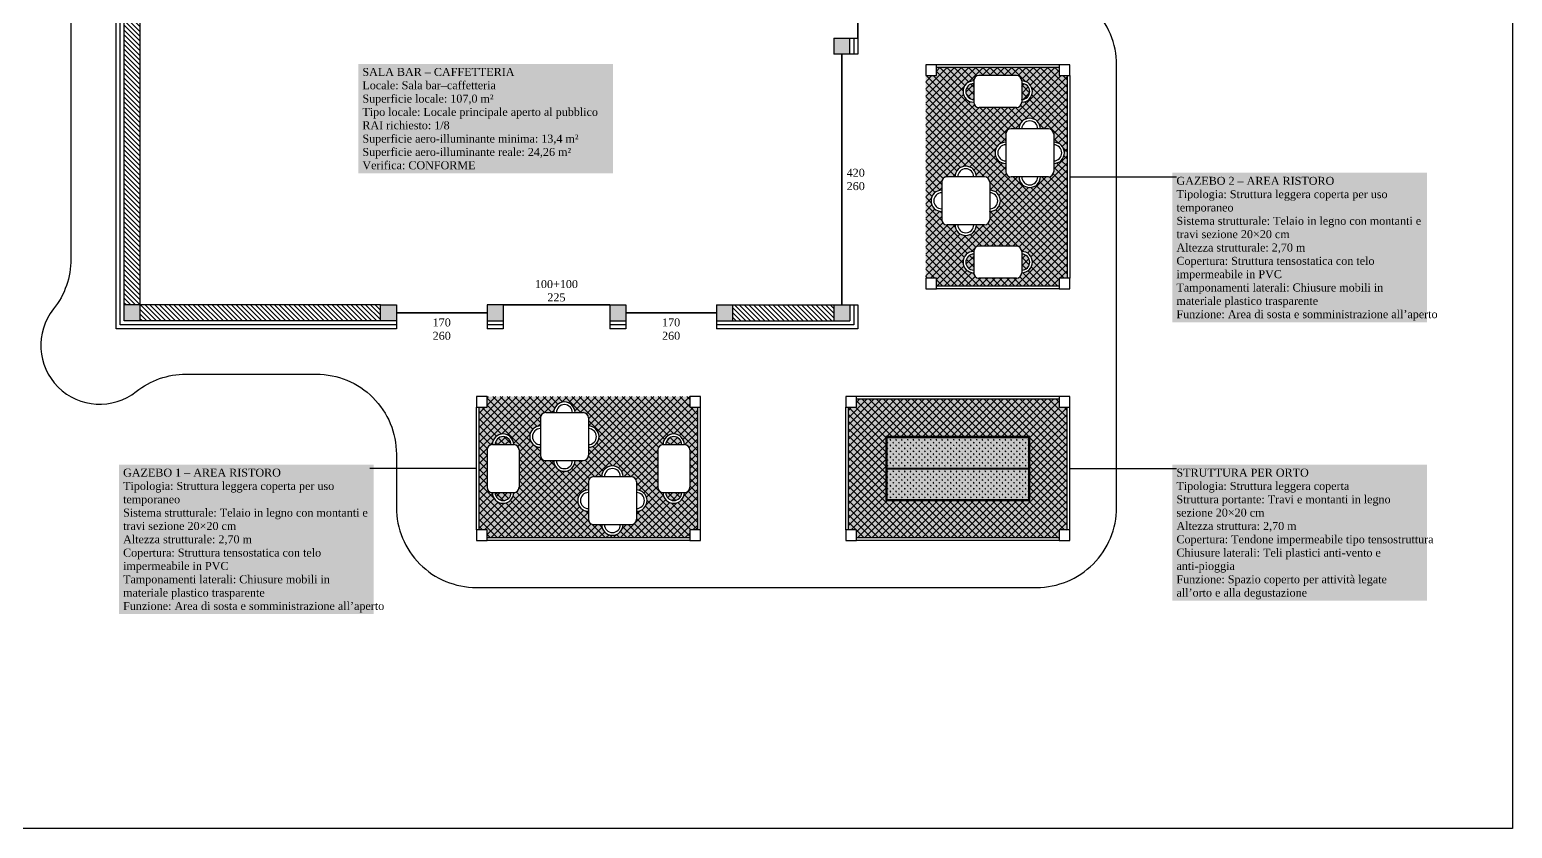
# Model space of a CAD drawing. Header units: millimetres. Extents: x 0 to 2688, y 0 to 2044.
# Drawn here: x 2610.42 to 2638.21, y 2014.14 to 2029.11 of the extents above; entities that cross this region are included whole.
import ezdxf

# ---------------------------------------------------------------- set-up
doc = ezdxf.new("R2010")
doc.units = ezdxf.units.MM
doc.linetypes.add('TRATTEGGIATA', pattern=[0.75, 0.5, -0.25])
doc.styles.get("Standard").update_dxf_attribs({"font": 'arial.ttf'})
doc.linetypes.add('ISOLAMENTO', pattern='A,0.00254,-2.54,[134,ltypeshp.shx,S=2.54,R=0,X=-2.54,Y=0],-5.08,[134,ltypeshp.shx,S=2.54,R=180,X=2.54,Y=0],-2.54', length=10.16254)
pattern_1 = [(135, (4687.97287, -403.61022), (-0.067351921, -0.067351921), []), (225, (4687.97287, -403.61022), (0.067351921, -0.067351921), [])]

msp = doc.modelspace()

# ---------------------------------------------------------------- hatches: boundary and pattern name
h = msp.add_hatch()
h.set_pattern_fill('ANSI31', color=6, scale=0.02, angle=450)
h.set_pattern_definition([(135, (153.5, 0), (-0.0449012806, -0.0449012806), [])])
h.paths.add_polyline_path([(2612.489, 2023.953), (2612.489, 2023.653), (2616.989, 2023.653), (2616.989, 2023.953)])
h.paths.add_polyline_path([(2612.189, 2029.953), (2612.189, 2023.953), (2612.489, 2023.953), (2612.489, 2029.953)])
h.paths.add_polyline_path([(2612.189, 2034.453), (2612.189, 2033.953), (2612.489, 2033.953), (2612.489, 2034.453)])
h.paths.add_polyline_path([(2612.189, 2033.653), (2612.189, 2033.553), (2612.489, 2033.553), (2612.489, 2033.653)])
h.paths.add_polyline_path([(2612.189, 2030.353), (2612.189, 2030.253), (2612.489, 2030.253), (2612.489, 2030.353)])
h.paths.add_polyline_path([(2612.489, 2030.253), (2612.489, 2029.953), (2612.589, 2029.953), (2612.589, 2030.253)])
h.paths.add_polyline_path([(2612.189, 2037.453), (2612.189, 2035.953), (2612.489, 2035.953), (2612.514, 2035.953), (2612.514, 2036.103), (2612.489, 2036.103), (2612.489, 2037.453)])
h.paths.add_polyline_path([(2612.489, 2037.753), (2612.489, 2037.453), (2613.339, 2037.453), (2613.339, 2036.103), (2613.314, 2036.103), (2613.314, 2035.953), (2613.339, 2035.953), (2613.489, 2035.953), (2613.514, 2035.953), (2613.514, 2036.103), (2613.489, 2036.103), (2613.489, 2037.453), (2614.339, 2037.453), (2614.339, 2036.103), (2614.314, 2036.103), (2614.314, 2035.953), (2614.339, 2035.953), (2614.489, 2035.953), (2614.514, 2035.953), (2614.514, 2036.103), (2614.489, 2036.103), (2614.489, 2037.453), (2615.339, 2037.453), (2615.339, 2036.103), (2615.314, 2036.103), (2615.314, 2035.953), (2615.339, 2035.953), (2615.489, 2035.953), (2615.514, 2035.953), (2615.514, 2036.103), (2615.489, 2036.103), (2615.489, 2037.453), (2616.339, 2037.453), (2616.339, 2036.103), (2616.314, 2036.103), (2616.314, 2035.953), (2616.339, 2035.953), (2616.339, 2035.303), (2617.589, 2035.303), (2617.589, 2035.453), (2616.489, 2035.453), (2616.489, 2037.453), (2616.989, 2037.453), (2616.989, 2037.753)])
h.paths.add_polyline_path([(2617.289, 2037.753), (2617.289, 2037.453), (2618.089, 2037.453), (2618.089, 2037.753)])
h.paths.add_polyline_path([(2618.689, 2037.753), (2618.689, 2035.453), (2618.589, 2035.453), (2618.589, 2035.303), (2618.689, 2035.303), (2618.689, 2032.203), (2618.989, 2032.203), (2618.989, 2032.303), (2619.989, 2032.303), (2619.989, 2029.953), (2620.139, 2029.953), (2620.139, 2032.303), (2623.289, 2032.303), (2623.289, 2033.653), (2622.989, 2033.653), (2622.989, 2032.453), (2620.489, 2032.453), (2620.489, 2032.478), (2620.339, 2032.478), (2620.339, 2032.453), (2618.989, 2032.453), (2618.989, 2033.303), (2620.339, 2033.303), (2620.339, 2033.278), (2620.489, 2033.278), (2620.489, 2033.478), (2620.339, 2033.478), (2620.339, 2033.453), (2618.989, 2033.453), (2618.989, 2034.303), (2620.339, 2034.303), (2620.339, 2034.278), (2620.489, 2034.278), (2620.489, 2034.478), (2620.339, 2034.478), (2620.339, 2034.453), (2618.989, 2034.453), (2618.989, 2035.303), (2620.339, 2035.303), (2620.339, 2035.278), (2620.489, 2035.278), (2620.489, 2035.303), (2621.139, 2035.303), (2621.139, 2036.353), (2620.989, 2036.353), (2620.989, 2035.453), (2618.989, 2035.453), (2618.989, 2037.753)])
h.paths.add_polyline_path([(2622.989, 2036.353), (2622.989, 2033.953), (2623.289, 2033.953), (2623.289, 2036.353)], flags=17)
h.paths.add_polyline_path([(2625.489, 2037.453), (2625.489, 2033.953), (2625.789, 2033.953), (2625.789, 2037.453)])
h.paths.add_polyline_path([(2625.489, 2033.653), (2625.489, 2030.253), (2625.789, 2030.253), (2625.789, 2033.653)])
h.paths.add_polyline_path([(2623.589, 2023.953), (2623.589, 2023.653), (2625.489, 2023.653), (2625.489, 2023.953)])
h.paths.add_polyline_path([(2618.689, 2031.203), (2618.689, 2030.253), (2617.689, 2030.253), (2617.689, 2033.953), (2617.289, 2033.953), (2617.289, 2033.653), (2617.539, 2033.653), (2617.539, 2030.253), (2617.289, 2030.253), (2617.289, 2029.953), (2618.989, 2029.953), (2618.989, 2031.203)])
h.paths.add_polyline_path([(2613.589, 2030.253), (2613.589, 2029.953), (2616.989, 2029.953), (2616.989, 2030.253)])
h.paths.add_polyline_path([(2612.489, 2033.953), (2612.489, 2033.653), (2616.989, 2033.653), (2616.989, 2033.953)])
h = msp.add_hatch(color=6)
h.dxf.hatch_style = 1
h.paths.add_polyline_path([(2619.289, 2023.953), (2618.989, 2023.953), (2618.989, 2023.653), (2619.289, 2023.653)])
h.paths.add_polyline_path([(2621.289, 2023.953), (2621.289, 2023.653), (2621.589, 2023.653), (2621.589, 2023.953)])
h.paths.add_polyline_path([(2625.789, 2023.953), (2625.489, 2023.953), (2625.489, 2023.653), (2625.789, 2023.653)])
h.paths.add_polyline_path([(2623.589, 2023.653), (2623.589, 2023.953), (2623.289, 2023.953), (2623.289, 2023.653)])
h.paths.add_polyline_path([(2625.789, 2028.653), (2625.789, 2028.953), (2625.489, 2028.953), (2625.489, 2028.653)])
h.paths.add_polyline_path([(2623.289, 2030.253), (2622.989, 2030.253), (2622.989, 2029.953), (2623.289, 2029.953)])
h.paths.add_polyline_path([(2625.789, 2030.253), (2625.489, 2030.253), (2625.489, 2029.953), (2625.789, 2029.953)])
h.paths.add_polyline_path([(2625.489, 2033.953), (2625.489, 2033.653), (2625.789, 2033.653), (2625.789, 2033.953)])
h.paths.add_polyline_path([(2625.489, 2037.453), (2625.789, 2037.453), (2625.789, 2037.753), (2625.489, 2037.753)])
h.paths.add_polyline_path([(2623.289, 2037.753), (2622.989, 2037.753), (2622.989, 2037.453), (2623.289, 2037.453)])
h.paths.add_polyline_path([(2617.289, 2037.753), (2616.989, 2037.753), (2616.989, 2037.453), (2617.063, 2037.453), (2617.289, 2037.453)])
h.paths.add_polyline_path([(2617.289, 2033.953), (2616.989, 2033.953), (2616.989, 2033.653), (2617.289, 2033.653)])
h.paths.add_polyline_path([(2616.989, 2029.953), (2617.289, 2029.953), (2617.289, 2030.253), (2616.989, 2030.253)])
h.paths.add_polyline_path([(2612.489, 2033.953), (2612.189, 2033.953), (2612.189, 2033.653), (2612.489, 2033.653)])
h.paths.add_polyline_path([(2612.189, 2030.253), (2612.189, 2029.953), (2612.489, 2029.953), (2612.489, 2030.253)])
h.paths.add_polyline_path([(2612.489, 2037.453), (2612.489, 2037.753), (2612.189, 2037.753), (2612.189, 2037.453)])
h.paths.add_polyline_path([(2612.189, 2023.653), (2612.489, 2023.653), (2612.489, 2023.953), (2612.189, 2023.953)])
h.paths.add_polyline_path([(2617.289, 2023.653), (2617.289, 2023.953), (2616.989, 2023.953), (2616.989, 2023.653)])
at = {"true_color": 0xa19f8c, "transparency": 33554564}
h = msp.add_hatch(color=253, dxfattribs=at)
h.paths.add_polyline_path([(2627.411, 2028.403), (2627.411, 2028.253), (2627.211, 2028.253), (2627.211, 2024.453), (2627.411, 2024.453), (2627.411, 2024.303), (2629.711, 2024.303), (2629.711, 2024.453), (2629.861, 2024.453), (2629.861, 2028.253), (2629.711, 2028.253), (2629.711, 2028.403)])
h.paths.add_polyline_path([(2629.011, 2024.953, -1), (2629.011, 2024.553, -0.414214), (2628.911, 2024.453), (2628.211, 2024.453, -0.414214), (2628.111, 2024.553, -1), (2628.111, 2024.953, -0.414214), (2628.211, 2025.053), (2628.911, 2025.053, -0.414214)], flags=16)
h.paths.add_polyline_path([(2629.011, 2024.903, -1), (2629.011, 2024.603)], flags=0)
h.paths.add_polyline_path([(2628.961, 2026.353), (2628.811, 2026.353, -0.414214), (2628.711, 2026.453), (2628.711, 2026.603, -1), (2628.711, 2027.003), (2628.711, 2027.153, -0.414214), (2628.811, 2027.253), (2628.961, 2027.253, -1), (2629.361, 2027.253), (2629.511, 2027.253, -0.414214), (2629.611, 2027.153), (2629.611, 2027.003, -1), (2629.611, 2026.603), (2629.611, 2026.453, -0.414214), (2629.511, 2026.353), (2629.361, 2026.353, -1)], flags=16)
h.paths.add_polyline_path([(2628.411, 2025.703), (2628.411, 2025.553, -0.414214), (2628.311, 2025.453), (2628.161, 2025.453, -1), (2627.761, 2025.453), (2627.611, 2025.453, -0.414214), (2627.511, 2025.553), (2627.511, 2025.703, -1), (2627.511, 2026.103), (2627.511, 2026.253, -0.414214), (2627.611, 2026.353), (2627.761, 2026.353, -1), (2628.161, 2026.353), (2628.311, 2026.353, -0.414214), (2628.411, 2026.253), (2628.411, 2026.103, -1)], flags=16)
h.paths.add_polyline_path([(2628.111, 2024.603, -1), (2628.111, 2024.903)], flags=0)
h.paths.add_polyline_path([(2628.911, 2027.653), (2628.211, 2027.653, -0.414214), (2628.111, 2027.753, -1), (2628.111, 2028.153, -0.414214), (2628.211, 2028.253), (2628.911, 2028.253, -0.414214), (2629.011, 2028.153, -1), (2629.011, 2027.753, -0.414214)], flags=16)
h.paths.add_polyline_path([(2629.011, 2028.103, -1), (2629.011, 2027.803)], flags=0)
h.paths.add_polyline_path([(2628.111, 2027.803, -1), (2628.111, 2028.103)], flags=0)
at = {"true_color": 0xffffff, "transparency": 33554687}
h = msp.add_hatch(dxfattribs=at)
h.set_pattern_fill('ANSI37', scale=0.03, angle=90, style=0)
h.set_pattern_definition(pattern_1)
h.paths.add_polyline_path([(2629.711, 2028.253), (2629.711, 2028.403), (2627.411, 2028.403), (2627.411, 2028.253), (2627.211, 2028.253), (2627.211, 2024.453), (2627.411, 2024.453), (2627.411, 2024.303), (2629.711, 2024.303), (2629.711, 2024.453), (2629.861, 2024.453), (2629.861, 2028.253)])
h.paths.add_polyline_path([(2628.961, 2026.353), (2628.811, 2026.353, -0.414214), (2628.711, 2026.453), (2628.711, 2026.603, -1), (2628.711, 2027.003), (2628.711, 2027.153, -0.414214), (2628.811, 2027.253), (2628.961, 2027.253, -1), (2629.361, 2027.253), (2629.511, 2027.253, -0.414214), (2629.611, 2027.153), (2629.611, 2027.003, -1), (2629.611, 2026.603), (2629.611, 2026.453, -0.414214), (2629.511, 2026.353), (2629.361, 2026.353, -1)], flags=16)
h.paths.add_polyline_path([(2629.011, 2024.553, -0.414214), (2628.911, 2024.453), (2628.211, 2024.453, -0.414214), (2628.111, 2024.553, -1), (2628.111, 2024.953, -0.414214), (2628.211, 2025.053), (2628.911, 2025.053, -0.414214), (2629.011, 2024.953, -1)], flags=16)
h.paths.add_polyline_path([(2629.011, 2024.603), (2629.011, 2024.903, -1)], flags=0)
h.paths.add_polyline_path([(2628.411, 2025.703), (2628.411, 2025.553, -0.414214), (2628.311, 2025.453), (2628.161, 2025.453, -1), (2627.761, 2025.453), (2627.611, 2025.453, -0.414214), (2627.511, 2025.553), (2627.511, 2025.703, -1), (2627.511, 2026.103), (2627.511, 2026.253, -0.414214), (2627.611, 2026.353), (2627.761, 2026.353, -1), (2628.161, 2026.353), (2628.311, 2026.353, -0.414214), (2628.411, 2026.253), (2628.411, 2026.103, -1)], flags=16)
h.paths.add_polyline_path([(2628.111, 2024.603, -1), (2628.111, 2024.903)], flags=0)
h.paths.add_polyline_path([(2628.911, 2027.653), (2628.211, 2027.653, -0.414214), (2628.111, 2027.753, -1), (2628.111, 2028.153, -0.414214), (2628.211, 2028.253), (2628.911, 2028.253, -0.414214), (2629.011, 2028.153, -1), (2629.011, 2027.753, -0.414214)], flags=16)
h.paths.add_polyline_path([(2629.011, 2028.103, -1), (2629.011, 2027.803)], flags=0)
h.paths.add_polyline_path([(2628.111, 2027.803, -1), (2628.111, 2028.103)], flags=0)
h = msp.add_hatch(color=7, dxfattribs=at)
h.paths.add_polyline_path([(2629.011, 2024.903), (2629.011, 2024.603, 1)])
h.paths.add_polyline_path([(2628.111, 2024.603), (2628.111, 2024.903, 1)])
h.paths.add_polyline_path([(2628.111, 2027.803), (2628.111, 2028.103, 1)])
h.paths.add_polyline_path([(2629.011, 2027.803, 1), (2629.011, 2028.103)])
at = {"true_color": 0xa19f8c, "transparency": 33554564}
h = msp.add_hatch(color=253, dxfattribs=at)
h.paths.add_polyline_path([(2618.989, 2022.231), (2618.989, 2022.031), (2618.839, 2022.031), (2618.839, 2019.731), (2618.989, 2019.731), (2618.989, 2019.581), (2622.789, 2019.581), (2622.789, 2019.731), (2622.939, 2019.731), (2622.939, 2022.031), (2622.789, 2022.031), (2622.789, 2022.231)])
h.paths.add_polyline_path([(2621.539, 2020.731), (2621.689, 2020.731, -0.414214), (2621.789, 2020.631), (2621.789, 2020.481, -1), (2621.789, 2020.081), (2621.789, 2019.931, -0.414214), (2621.689, 2019.831), (2621.539, 2019.831, -1), (2621.139, 2019.831), (2620.989, 2019.831, -0.414214), (2620.889, 2019.931), (2620.889, 2020.081, -1), (2620.889, 2020.481), (2620.889, 2020.631, -0.414214), (2620.989, 2020.731), (2621.139, 2020.731, -1)], flags=16)
h.paths.add_polyline_path([(2620.889, 2021.281), (2620.889, 2021.131, -0.414214), (2620.789, 2021.031), (2620.639, 2021.031, -1), (2620.239, 2021.031), (2620.089, 2021.031, -0.414214), (2619.989, 2021.131), (2619.989, 2021.281, -1), (2619.989, 2021.681), (2619.989, 2021.831, -0.414214), (2620.089, 2021.931), (2620.239, 2021.931, -1), (2620.639, 2021.931), (2620.789, 2021.931, -0.414214), (2620.889, 2021.831), (2620.889, 2021.681, -1)], flags=16)
h.paths.add_polyline_path([(2622.189, 2021.231, -0.414214), (2622.289, 2021.331, -1), (2622.689, 2021.331, -0.414214), (2622.789, 2021.231), (2622.789, 2020.531, -0.414214), (2622.689, 2020.431, -1), (2622.289, 2020.431, -0.414214), (2622.189, 2020.531)], flags=16)
h.paths.add_polyline_path([(2622.339, 2021.331, -1), (2622.639, 2021.331)], flags=0)
h.paths.add_polyline_path([(2622.639, 2020.431, -1), (2622.339, 2020.431)], flags=0)
h.paths.add_polyline_path([(2619.589, 2020.531, -0.414214), (2619.489, 2020.431, -1), (2619.089, 2020.431, -0.414214), (2618.989, 2020.531), (2618.989, 2021.231, -0.414214), (2619.089, 2021.331, -1), (2619.489, 2021.331, -0.414214), (2619.589, 2021.231)], flags=16)
h.paths.add_polyline_path([(2619.139, 2021.331, -1), (2619.439, 2021.331)], flags=0)
h.paths.add_polyline_path([(2619.439, 2020.431, -1), (2619.139, 2020.431)], flags=0)
at = {"true_color": 0xffffff, "transparency": 33554687}
h = msp.add_hatch(dxfattribs=at)
h.set_pattern_fill('ANSI37', scale=0.03, angle=90, style=0)
h.set_pattern_definition(pattern_1)
h.paths.add_polyline_path([(2618.989, 2022.231), (2618.989, 2022.031), (2618.839, 2022.031), (2618.839, 2019.731), (2618.989, 2019.731), (2618.989, 2019.581), (2622.789, 2019.581), (2622.789, 2019.731), (2622.939, 2019.731), (2622.939, 2022.031), (2622.789, 2022.031), (2622.789, 2022.231)])
h.paths.add_polyline_path([(2620.889, 2021.281), (2620.889, 2021.131, -0.414214), (2620.789, 2021.031), (2620.639, 2021.031, -1), (2620.239, 2021.031), (2620.089, 2021.031, -0.414214), (2619.989, 2021.131), (2619.989, 2021.281, -1), (2619.989, 2021.681), (2619.989, 2021.831, -0.414214), (2620.089, 2021.931), (2620.239, 2021.931, -1), (2620.639, 2021.931), (2620.789, 2021.931, -0.414214), (2620.889, 2021.831), (2620.889, 2021.681, -1)], flags=16)
h.paths.add_polyline_path([(2622.289, 2021.331, -1), (2622.689, 2021.331, -0.414214), (2622.789, 2021.231), (2622.789, 2020.531, -0.414214), (2622.689, 2020.431, -1), (2622.289, 2020.431, -0.414214), (2622.189, 2020.531), (2622.189, 2021.231, -0.414214)], flags=16)
h.paths.add_polyline_path([(2622.339, 2021.331, -1), (2622.639, 2021.331)], flags=0)
h.paths.add_polyline_path([(2621.539, 2020.731), (2621.689, 2020.731, -0.414214), (2621.789, 2020.631), (2621.789, 2020.481, -1), (2621.789, 2020.081), (2621.789, 2019.931, -0.414214), (2621.689, 2019.831), (2621.539, 2019.831, -1), (2621.139, 2019.831), (2620.989, 2019.831, -0.414214), (2620.889, 2019.931), (2620.889, 2020.081, -1), (2620.889, 2020.481), (2620.889, 2020.631, -0.414214), (2620.989, 2020.731), (2621.139, 2020.731, -1)], flags=16)
h.paths.add_polyline_path([(2622.639, 2020.431, -1), (2622.339, 2020.431)], flags=0)
h.paths.add_polyline_path([(2619.589, 2021.231), (2619.589, 2020.531, -0.414214), (2619.489, 2020.431, -1), (2619.089, 2020.431, -0.414214), (2618.989, 2020.531), (2618.989, 2021.231, -0.414214), (2619.089, 2021.331, -1), (2619.489, 2021.331, -0.414214)], flags=16)
h.paths.add_polyline_path([(2619.139, 2021.331, -1), (2619.439, 2021.331)], flags=0)
h.paths.add_polyline_path([(2619.439, 2020.431, -1), (2619.139, 2020.431)], flags=0)
at = {"true_color": 0xa19f8c, "transparency": 33554564}
h = msp.add_hatch(color=253, dxfattribs=at)
h.paths.add_polyline_path([(2629.711, 2019.581), (2629.711, 2019.731), (2629.861, 2019.731), (2629.861, 2022.031), (2629.711, 2022.031), (2629.711, 2022.181), (2625.911, 2022.181), (2625.911, 2022.031), (2625.761, 2022.031), (2625.761, 2019.731), (2625.911, 2019.731), (2625.911, 2019.581)])
h.paths.add_polyline_path([(2626.461, 2021.481), (2626.461, 2020.281), (2629.161, 2020.281), (2629.161, 2021.481)], flags=16)
at = {"true_color": 0xffffff, "transparency": 33554687}
h = msp.add_hatch(dxfattribs=at)
h.set_pattern_fill('ANSI37', scale=0.03, angle=90, style=0)
h.set_pattern_definition(pattern_1)
h.paths.add_polyline_path([(2625.911, 2022.181), (2625.911, 2022.031), (2625.761, 2022.031), (2625.761, 2019.731), (2625.911, 2019.731), (2625.911, 2019.581), (2629.711, 2019.581), (2629.711, 2019.731), (2629.861, 2019.731), (2629.861, 2022.031), (2629.711, 2022.031), (2629.711, 2022.181)])
h.paths.add_polyline_path([(2629.161, 2020.281), (2629.161, 2021.481), (2626.461, 2021.481), (2626.461, 2020.281)], flags=16)
at = {"true_color": 0xffffff, "transparency": 33554661}
h = msp.add_hatch(color=7, dxfattribs=at)
h.paths.add_polyline_path([(2619.139, 2020.431, 1), (2619.439, 2020.431)])
h.paths.add_polyline_path([(2619.439, 2021.331, 1), (2619.139, 2021.331)])
h.paths.add_polyline_path([(2622.339, 2021.331), (2622.639, 2021.331, 1)])
h.paths.add_polyline_path([(2622.339, 2020.431, 1), (2622.639, 2020.431)])
at = {"true_color": 0xc8dfa5, "transparency": 33554687}
h = msp.add_hatch(color=9, dxfattribs=at)
h.paths.add_polyline_path([(2626.461, 2020.281), (2629.161, 2020.281), (2629.161, 2021.481), (2626.461, 2021.481)])
h.paths.add_polyline_path([(2626.481, 2020.891), (2629.141, 2020.891), (2629.141, 2021.461), (2626.481, 2021.461)], flags=16)
h.paths.add_polyline_path([(2626.481, 2020.301), (2629.141, 2020.301), (2629.141, 2020.871), (2626.481, 2020.871)], flags=16)
at = {"transparency": 33554687}
h = msp.add_hatch(color=26, dxfattribs=at)
h.paths.add_polyline_path([(2626.481, 2020.871), (2626.481, 2020.301), (2629.141, 2020.301), (2629.141, 2020.871)])
h.paths.add_polyline_path([(2626.481, 2021.461), (2626.481, 2020.891), (2629.141, 2020.891), (2629.141, 2021.461)])
at = {"true_color": 0x83b13e, "transparency": 33554687}
h = msp.add_hatch(dxfattribs=at)
h.set_pattern_fill('GRASS', color=65, scale=0.003, angle=90, style=0)
h.set_pattern_definition([(180, (153.5, 0), (-0.0538815367, -0.0538815367), [0.0142875, -0.0934755734]), (135, (153.5, 0), (-0.0538815367, -0.0538815367), [0.0142875, -0.0619125]), (225, (153.5, 0), (0.0538815367, -0.0538815367), [0.0142875, -0.0619125])])
h.paths.add_polyline_path([(2626.481, 2020.871), (2626.481, 2020.301), (2629.141, 2020.301), (2629.141, 2020.871)])
h.paths.add_polyline_path([(2629.141, 2020.891), (2629.141, 2021.461), (2626.481, 2021.461), (2626.481, 2020.891)])

# ---------------------------------------------------------------- linework, layer by layer
for p, q in [((2612.189, 2023.953), (2612.189, 2030.353)), ((2612.489, 2023.953), (2612.489, 2029.953)), ((2625.489, 2028.953), (2625.939, 2028.953)), ((2625.489, 2028.953), (2625.489, 2028.653)), ((2625.789, 2028.653), (2625.789, 2028.953)), ((2625.939, 2028.653), (2625.489, 2028.653)), ((2627.411, 2028.453), (2627.211, 2028.453)), ((2627.211, 2028.453), (2627.211, 2028.253)), ((2627.211, 2028.253), (2627.411, 2028.253)), ((2627.411, 2028.253), (2627.411, 2028.453)), ((2628.911, 2028.253), (2628.211, 2028.253)), ((2629.911, 2028.453), (2629.711, 2028.453)), ((2629.711, 2028.453), (2629.711, 2028.253)), ((2629.711, 2028.253), (2629.911, 2028.253)), ((2629.911, 2028.253), (2629.911, 2028.453)), ((2628.111, 2028.153), (2628.111, 2027.753)), ((2629.011, 2028.153), (2629.011, 2027.753)), ((2628.911, 2027.653), (2628.211, 2027.653)), ((2628.711, 2027.153), (2628.711, 2026.453)), ((2629.511, 2027.253), (2628.811, 2027.253)), ((2629.611, 2027.153), (2629.611, 2026.453)), ((2628.311, 2026.353), (2627.611, 2026.353)), ((2629.511, 2026.353), (2628.811, 2026.353)), ((2629.911, 2026.353), (2631.911, 2026.353)), ((2627.511, 2026.253), (2627.511, 2025.553)), ((2628.411, 2026.253), (2628.411, 2025.553)), ((2628.311, 2025.453), (2627.611, 2025.453)), ((2628.111, 2024.953), (2628.111, 2024.553)), ((2628.911, 2025.053), (2628.211, 2025.053)), ((2629.011, 2024.953), (2629.011, 2024.553)), ((2627.411, 2024.453), (2627.211, 2024.453)), ((2627.211, 2024.453), (2627.211, 2024.253)), ((2627.411, 2024.253), (2627.411, 2024.453)), ((2628.911, 2024.453), (2628.211, 2024.453)), ((2629.911, 2024.453), (2629.711, 2024.453)), ((2629.711, 2024.453), (2629.711, 2024.253)), ((2629.911, 2024.253), (2629.911, 2024.453)), ((2627.211, 2024.253), (2627.411, 2024.253)), ((2629.711, 2024.253), (2629.911, 2024.253)), ((2612.189, 2023.653), (2612.189, 2023.953)), ((2612.489, 2023.953), (2612.189, 2023.953)), ((2612.489, 2023.653), (2612.489, 2023.953)), ((2616.989, 2023.953), (2612.489, 2023.953)), ((2616.989, 2023.653), (2616.989, 2023.953)), ((2616.989, 2023.953), (2617.289, 2023.953)), ((2617.289, 2023.953), (2617.289, 2023.503)), ((2618.989, 2023.953), (2618.989, 2023.503)), ((2619.289, 2023.953), (2618.989, 2023.953)), ((2619.289, 2023.953), (2619.289, 2023.503)), ((2621.289, 2023.953), (2619.289, 2023.953)), ((2621.289, 2023.953), (2621.289, 2023.503)), ((2621.289, 2023.953), (2621.589, 2023.953)), ((2621.589, 2023.953), (2621.589, 2023.503)), ((2623.289, 2023.953), (2625.939, 2023.953)), ((2623.289, 2023.953), (2623.289, 2023.503)), ((2623.589, 2023.953), (2623.589, 2023.653)), ((2625.489, 2023.953), (2625.489, 2023.653)), ((2625.789, 2023.953), (2625.789, 2023.653)), ((2617.289, 2023.653), (2612.189, 2023.653)), ((2618.989, 2023.653), (2619.289, 2023.653)), ((2621.289, 2023.653), (2621.589, 2023.653)), ((2623.289, 2023.653), (2625.789, 2023.653)), ((2618.989, 2022.231), (2618.789, 2022.231)), ((2618.789, 2022.231), (2618.789, 2022.031)), ((2618.989, 2022.031), (2618.989, 2022.231)), ((2622.989, 2022.231), (2622.789, 2022.231)), ((2622.789, 2022.231), (2622.789, 2022.031)), ((2622.989, 2022.031), (2622.989, 2022.231)), ((2625.911, 2022.231), (2625.711, 2022.231)), ((2625.711, 2022.231), (2625.711, 2022.031)), ((2625.911, 2022.031), (2625.911, 2022.231)), ((2629.911, 2022.231), (2629.711, 2022.231)), ((2629.711, 2022.231), (2629.711, 2022.031)), ((2629.911, 2022.031), (2629.911, 2022.231)), ((2618.789, 2022.031), (2618.989, 2022.031)), ((2618.789, 2019.731), (2618.789, 2022.031)), ((2619.989, 2021.831), (2619.989, 2021.131)), ((2620.089, 2021.931), (2620.789, 2021.931)), ((2620.889, 2021.831), (2620.889, 2021.131)), ((2622.789, 2022.031), (2622.989, 2022.031)), ((2625.711, 2022.031), (2625.911, 2022.031)), ((2625.711, 2019.731), (2625.711, 2022.031)), ((2629.711, 2022.031), (2629.911, 2022.031)), ((2619.089, 2021.331), (2619.489, 2021.331)), ((2622.289, 2021.331), (2622.689, 2021.331)), ((2618.989, 2021.231), (2618.989, 2020.531)), ((2619.589, 2021.231), (2619.589, 2020.531)), ((2620.089, 2021.031), (2620.789, 2021.031)), ((2622.189, 2021.231), (2622.189, 2020.531)), ((2622.789, 2021.231), (2622.789, 2020.531)), ((2618.789, 2020.881), (2616.789, 2020.881)), ((2620.989, 2020.731), (2621.689, 2020.731)), ((2629.911, 2020.881), (2631.911, 2020.881)), ((2619.089, 2020.431), (2619.489, 2020.431)), ((2620.889, 2020.631), (2620.889, 2019.931)), ((2621.789, 2020.631), (2621.789, 2019.931)), ((2622.289, 2020.431), (2622.689, 2020.431)), ((2618.989, 2019.731), (2618.789, 2019.731)), ((2618.789, 2019.731), (2618.789, 2019.531)), ((2618.989, 2019.531), (2618.989, 2019.731)), ((2620.989, 2019.831), (2621.689, 2019.831)), ((2622.989, 2019.731), (2622.789, 2019.731)), ((2622.789, 2019.731), (2622.789, 2019.531)), ((2622.989, 2019.531), (2622.989, 2019.731)), ((2625.911, 2019.731), (2625.711, 2019.731)), ((2625.711, 2019.731), (2625.711, 2019.531)), ((2625.911, 2019.531), (2625.911, 2019.731)), ((2629.911, 2019.731), (2629.711, 2019.731)), ((2629.711, 2019.731), (2629.711, 2019.531)), ((2629.911, 2019.531), (2629.911, 2019.731)), ((2618.789, 2019.531), (2618.989, 2019.531)), ((2622.789, 2019.531), (2622.989, 2019.531)), ((2625.711, 2019.531), (2625.911, 2019.531)), ((2629.711, 2019.531), (2629.911, 2019.531))]:
    msp.add_line(p, q)
for points in [[(2596.207, 2043.835), (2638.207, 2043.835), (2638.207, 2014.135), (2596.207, 2014.135)], [(2626.461, 2020.281), (2629.161, 2020.281), (2629.161, 2021.481), (2626.461, 2021.481)], [(2626.481, 2020.891), (2629.141, 2020.891), (2629.141, 2021.461), (2626.481, 2021.461)], [(2626.481, 2020.301), (2629.141, 2020.301), (2629.141, 2020.871), (2626.481, 2020.871)]]:
    msp.add_lwpolyline(points, close=True)
msp.add_lwpolyline([(2611.189, 2036.596), (2611.189, 2024.809, -0.169472), (2610.864, 2023.876, 0.892135), (2612.413, 2022.327, -0.169472), (2613.346, 2022.653), (2615.789, 2022.653, -0.414214), (2617.289, 2021.153), (2617.289, 2020.153, 0.414214), (2618.789, 2018.653), (2629.289, 2018.653, 0.414214), (2630.789, 2020.153), (2630.789, 2028.453, 0.414214), (2629.289, 2029.953), (2628.289, 2029.953, -0.414214), (2626.789, 2031.453), (2626.789, 2036.596, -0.169472), (2627.115, 2037.529, 0.892135), (2625.566, 2039.078, -0.169472), (2624.633, 2038.753), (2613.346, 2038.753, -0.169472), (2612.413, 2039.078, 0.892135), (2610.864, 2037.529, -0.169472)], format="xyb", close=True)
for points in [[(2617.289, 2023.503), (2612.039, 2023.503), (2612.039, 2030.353)], [(2625.939, 2028.953), (2625.939, 2028.653)], [(2629.711, 2028.453), (2627.411, 2028.453)], [(2629.711, 2028.403), (2627.411, 2028.403)], [(2629.861, 2028.253), (2629.861, 2024.453)], [(2629.911, 2028.253), (2629.911, 2024.453)], [(2629.711, 2024.303), (2627.411, 2024.303)], [(2629.711, 2024.253), (2627.411, 2024.253)], [(2625.939, 2023.953), (2625.939, 2023.503), (2623.289, 2023.503)], [(2619.289, 2023.503), (2618.989, 2023.503)], [(2621.589, 2023.503), (2621.289, 2023.503)], [(2629.711, 2022.231), (2625.911, 2022.231)], [(2629.711, 2022.181), (2625.911, 2022.181)], [(2618.839, 2019.731), (2618.839, 2022.031)], [(2622.939, 2019.731), (2622.939, 2022.031)], [(2622.989, 2019.731), (2622.989, 2022.031)], [(2625.761, 2019.731), (2625.761, 2022.031)], [(2629.861, 2019.731), (2629.861, 2022.031)], [(2629.911, 2019.731), (2629.911, 2022.031)], [(2622.789, 2019.581), (2618.989, 2019.581)], [(2622.789, 2019.531), (2618.989, 2019.531)], [(2629.711, 2019.581), (2625.911, 2019.581)], [(2629.711, 2019.531), (2625.911, 2019.531)]]:
    msp.add_lwpolyline(points)
at = {"linetype": 'ISOLAMENTO', "ltscale": 0.007}
for points in [[(2617.289, 2023.578), (2612.114, 2023.578), (2612.114, 2030.353)], [(2625.864, 2028.953), (2625.864, 2028.653)], [(2625.864, 2023.953), (2625.864, 2023.578), (2623.289, 2023.578)], [(2619.289, 2023.578), (2618.989, 2023.578)], [(2621.589, 2023.578), (2621.289, 2023.578)]]:
    msp.add_lwpolyline(points, dxfattribs=at)
at = {"color": 116, "true_color": 0x136734, "const_width": 0.03}
for points in [[(2625.939, 2029.953), (2625.939, 2028.953)], [(2619.289, 2023.953), (2620.289, 2023.953)], [(2620.289, 2023.953), (2621.289, 2023.953)]]:
    msp.add_lwpolyline(points, dxfattribs=at)
at = {"color": 152, "true_color": 0x2776bb, "const_width": 0.03}
for points in [[(2625.639, 2028.653), (2625.639, 2023.953)], [(2617.289, 2023.803), (2618.989, 2023.803)], [(2621.589, 2023.803), (2623.289, 2023.803)]]:
    msp.add_lwpolyline(points, dxfattribs=at)
for centre, radius, start, end in [((2628.211, 2028.153), 0.1, 90, 180), ((2628.911, 2028.153), 0.1, 0, 90), ((2628.111, 2027.953), 0.2, 90, 270), ((2628.111, 2027.953), 0.15, 90, 270), ((2629.011, 2027.953), 0.2, 270, 90), ((2629.011, 2027.953), 0.15, 270, 90), ((2628.211, 2027.753), 0.1, 180, 270), ((2628.911, 2027.753), 0.1, 270, 0), ((2629.161, 2027.253), 0.2, 0, 180), ((2629.161, 2027.253), 0.15, 0, 180), ((2628.811, 2027.153), 0.1, 90, 180), ((2629.511, 2027.153), 0.1, 0, 90), ((2628.711, 2026.803), 0.2, 90, 270), ((2628.711, 2026.803), 0.15, 90, 270), ((2629.611, 2026.803), 0.2, 270, 90), ((2629.611, 2026.803), 0.15, 270, 90), ((2627.961, 2026.353), 0.2, 0, 180), ((2627.611, 2026.253), 0.1, 90, 180), ((2627.961, 2026.353), 0.15, 0, 180), ((2628.311, 2026.253), 0.1, 0, 90), ((2628.811, 2026.453), 0.1, 180, 270), ((2629.161, 2026.353), 0.2, 180, 0), ((2629.161, 2026.353), 0.15, 180, 0), ((2629.511, 2026.453), 0.1, 270, 0), ((2627.511, 2025.903), 0.2, 90, 270), ((2627.511, 2025.903), 0.15, 90, 270), ((2628.411, 2025.903), 0.2, 270, 90), ((2628.411, 2025.903), 0.15, 270, 90), ((2627.611, 2025.553), 0.1, 180, 270), ((2627.961, 2025.453), 0.2, 180, 0), ((2627.961, 2025.453), 0.15, 180, 0), ((2628.311, 2025.553), 0.1, 270, 0), ((2628.111, 2024.753), 0.2, 90, 270), ((2628.111, 2024.753), 0.15, 90, 270), ((2628.211, 2024.953), 0.1, 90, 180), ((2628.911, 2024.953), 0.1, 0, 90), ((2629.011, 2024.753), 0.2, 270, 90), ((2629.011, 2024.753), 0.15, 270, 90), ((2628.211, 2024.553), 0.1, 180, 270), ((2628.911, 2024.553), 0.1, 270, 0), ((2620.439, 2021.931), 0.2, 0, 180), ((2620.089, 2021.831), 0.1, 90, 180), ((2620.439, 2021.931), 0.15, 0, 180), ((2620.789, 2021.831), 0.1, 0, 90), ((2619.989, 2021.481), 0.2, 90, 270), ((2619.989, 2021.481), 0.15, 90, 270), ((2620.889, 2021.481), 0.2, 270, 90), ((2620.889, 2021.481), 0.15, 270, 90), ((2619.089, 2021.231), 0.1, 90, 180), ((2619.289, 2021.331), 0.2, 0, 180), ((2619.289, 2021.331), 0.15, 0, 180), ((2619.489, 2021.231), 0.1, 0, 90), ((2622.289, 2021.231), 0.1, 90, 180), ((2622.489, 2021.331), 0.2, 0, 180), ((2622.489, 2021.331), 0.15, 0, 180), ((2622.689, 2021.231), 0.1, 0, 90), ((2620.089, 2021.131), 0.1, 180, 270), ((2620.439, 2021.031), 0.2, 180, 0), ((2620.439, 2021.031), 0.15, 180, 0), ((2620.789, 2021.131), 0.1, 270, 0), ((2620.989, 2020.631), 0.1, 90, 180), ((2621.339, 2020.731), 0.2, 0, 180), ((2621.339, 2020.731), 0.15, 0, 180), ((2621.689, 2020.631), 0.1, 0, 90), ((2619.089, 2020.531), 0.1, 180, 270), ((2619.289, 2020.431), 0.2, 180, 0), ((2619.289, 2020.431), 0.15, 180, 0), ((2619.489, 2020.531), 0.1, 270, 0), ((2620.889, 2020.281), 0.2, 90, 270), ((2620.889, 2020.281), 0.15, 90, 270), ((2621.789, 2020.281), 0.2, 270, 90), ((2621.789, 2020.281), 0.15, 270, 90), ((2622.289, 2020.531), 0.1, 180, 270), ((2622.489, 2020.431), 0.2, 180, 0), ((2622.489, 2020.431), 0.15, 180, 0), ((2622.689, 2020.531), 0.1, 270, 0), ((2620.989, 2019.931), 0.1, 180, 270), ((2621.689, 2019.931), 0.1, 270, 0), ((2621.339, 2019.831), 0.2, 180, 0), ((2621.339, 2019.831), 0.15, 180, 0)]:
    msp.add_arc(centre, radius, start, end)

# ---------------------------------------------------------------- texts
at = {"char_height": 0.15, "width": 4.6224, "attachment_point": 1, "bg_fill": 1, "box_fill_scale": 1.5, "bg_fill_color": 256, "bg_fill_true_color": 16764159, "bg_fill_transparency": 0}
for s, insert in [('{\\fTimes New Roman|b0|i0|c0|p18;SALA BAR – CAFFETTERIA\\PLocale: Sala bar–caffetteria\\PSuperficie locale: 107,0 m²\\PTipo locale: Locale principale aperto al pubblico\\PRAI richiesto: 1/8\\PSuperficie aero-illuminante minima: 13,4 m²\\PSuperficie aero-illuminante reale: 24,26 m²\\PVerifica: CONFORME}', (2616.652, 2028.395)), ('{\\fTimes New Roman|b0|i0|c0|p18;GAZEBO 2 – AREA RISTORO\\PTipologia: Struttura leggera coperta per uso temporaneo\\PSistema strutturale: Telaio in legno con montanti e travi sezione 20×20 cm\\PAltezza strutturale: 2,70 m\\PCopertura: Struttura tensostatica con telo impermeabile in PVC\\PTamponamenti laterali: Chiusure mobili in materiale plastico trasparente\\PFunzione: Area di sosta e somministrazione all’aperto}', (2631.911, 2026.353)), ('{\\fTimes New Roman|b0|i0|c0|p18;GAZEBO 1 – AREA RISTORO\\PTipologia: Struttura leggera coperta per uso temporaneo\\PSistema strutturale: Telaio in legno con montanti e travi sezione 20×20 cm\\PAltezza strutturale: 2,70 m\\PCopertura: Struttura tensostatica con telo impermeabile in PVC\\PTamponamenti laterali: Chiusure mobili in materiale plastico trasparente\\PFunzione: Area di sosta e somministrazione all’aperto}', (2612.167, 2020.881)), ('{\\fTimes New Roman|b0|i0|c0|p18;STRUTTURA PER ORTO\\PTipologia: Struttura leggera coperta\\PStruttura portante: Travi e montanti in legno sezione 20×20 cm\\PAltezza struttura: 2,70 m\\PCopertura: Tendone impermeabile tipo tensostruttura\\PChiusure laterali: Teli plastici anti-vento e anti-pioggia\\PFunzione: Spazio coperto per attività legate all’orto e alla degustazione}', (2631.911, 2020.881))]:
    msp.add_mtext(s, dxfattribs=dict(at, insert=insert))
at = {"color": 159, "linetype": 'TRATTEGGIATA', "ltscale": 0.3, "true_color": 0x22346e, "char_height": 0.15}
for s, insert, attachment_point in [('\\pxqc;{\\fTimes New Roman|b0|i0|c0|p18;420\\P260}', (2626.078, 2026.504), 3), ('\\pxqc;{\\fTimes New Roman|b0|i0|c0|p18;170\\P260}', (2618.318, 2023.295), 9), ('\\pxqc;{\\fTimes New Roman|b0|i0|c0|p18;170\\P260}', (2622.618, 2023.295), 9)]:
    msp.add_mtext_dynamic_manual_height_columns(s, width=0.35764, gutter_width=12.5, heights=[0], dxfattribs=dict(at, insert=insert, attachment_point=attachment_point))
at = {"color": 116, "true_color": 0x136734, "insert": (2620.468, 2024.015), "char_height": 0.15, "attachment_point": 9}
msp.add_mtext_dynamic_manual_height_columns('\\pxqc;{\\fTimes New Roman|b0|i0|c0|p18;100+100\\P225}', width=0.35764, gutter_width=12.5, heights=[0], dxfattribs=at)

doc.saveas('drawing.dxf')
